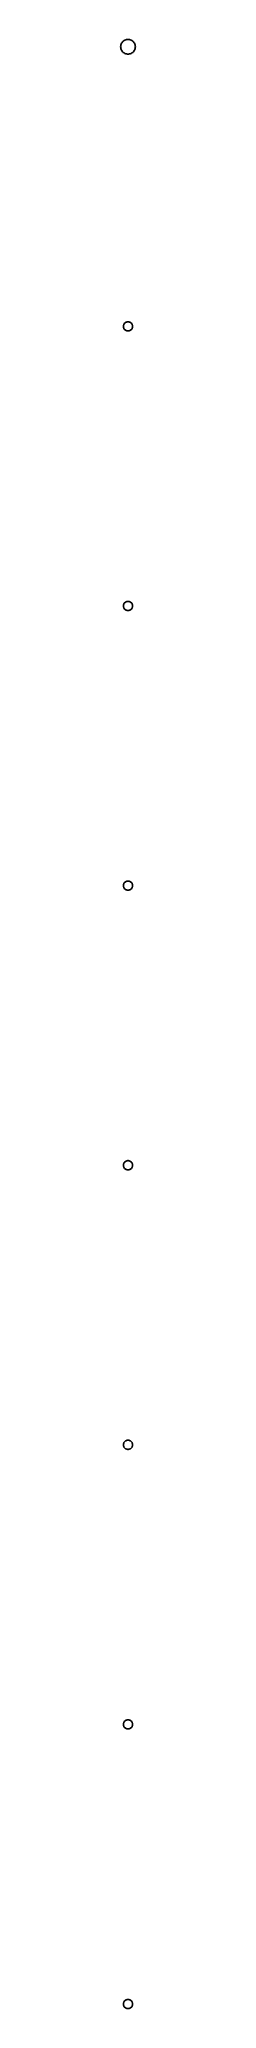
# Model space of a CAD drawing. Header units: metres. Extents: x -3 to 3, y -2 to 773.
import ezdxf

# ---------------------------------------------------------------- set-up
doc = ezdxf.new("R2010")
doc.units = ezdxf.units.M

msp = doc.modelspace()

# ---------------------------------------------------------------- linework, layer by layer
for p, q in [((-2.87712, 770.363), (-2.89999, 770)), ((-2.89999, 770), (-2.87712, 769.637)), ((-2.80888, 770.721), (-2.87712, 770.363)), ((-2.87712, 769.637), (-2.80888, 769.279)), ((-2.69635, 771.068), (-2.80888, 770.721)), ((-2.80888, 769.279), (-2.69635, 768.932)), ((-2.54128, 771.397), (-2.69635, 771.068)), ((-2.69635, 768.932), (-2.54128, 768.603)), ((-2.34615, 771.705), (-2.54128, 771.397)), ((-2.54128, 768.603), (-2.34615, 768.295)), ((-2.114, 771.985), (-2.34615, 771.705)), ((-2.34615, 768.295), (-2.114, 768.015)), ((-1.84853, 772.234), (-2.114, 771.985)), ((-2.114, 768.015), (-1.84853, 767.766)), ((-1.55389, 772.449), (-1.84853, 772.234)), ((-1.84853, 767.766), (-1.55389, 767.551)), ((-1.23476, 772.624), (-1.55389, 772.449)), ((-1.55389, 767.551), (-1.23476, 767.376)), ((-0.896149, 772.758), (-1.23476, 772.624)), ((-1.23476, 767.376), (-0.896149, 767.242)), ((-0.543396, 772.849), (-0.896149, 772.758)), ((-0.896149, 767.242), (-0.543396, 767.151)), ((-0.182083, 772.894), (-0.543396, 772.849)), ((-0.543396, 767.151), (-0.182083, 767.106)), ((0.182083, 772.894), (-0.182083, 772.894)), ((-0.182083, 767.106), (0.182083, 767.106)), ((0.543396, 772.849), (0.182083, 772.894)), ((0.182083, 767.106), (0.543396, 767.151)), ((0.896149, 772.758), (0.543396, 772.849)), ((0.543396, 767.151), (0.896149, 767.242)), ((1.23476, 772.624), (0.896149, 772.758)), ((0.896149, 767.242), (1.23476, 767.376)), ((1.55389, 772.449), (1.23476, 772.624)), ((1.23476, 767.376), (1.55389, 767.551)), ((1.84853, 772.234), (1.55389, 772.449)), ((1.55389, 767.551), (1.84853, 767.766)), ((2.114, 771.985), (1.84853, 772.234)), ((1.84853, 767.766), (2.114, 768.015)), ((2.34615, 771.705), (2.114, 771.985)), ((2.114, 768.015), (2.34615, 768.295)), ((2.54128, 771.397), (2.34615, 771.705)), ((2.34615, 768.295), (2.54128, 768.603)), ((2.69635, 771.068), (2.54128, 771.397)), ((2.54128, 768.603), (2.69635, 768.932)), ((2.80888, 770.721), (2.69635, 771.068)), ((2.69635, 768.932), (2.80888, 769.279)), ((2.87712, 770.363), (2.80888, 770.721)), ((2.80888, 769.279), (2.87712, 769.637)), ((2.89999, 770), (2.87712, 770.363)), ((2.87712, 769.637), (2.89999, 770)), ((-1.7858, 660.226), (-1.79999, 660)), ((-1.79999, 660), (-1.7858, 659.774)), ((-1.74344, 660.448), (-1.7858, 660.226)), ((-1.7858, 659.774), (-1.74344, 659.552)), ((-1.67358, 660.663), (-1.74344, 660.448)), ((-1.74344, 659.552), (-1.67358, 659.337)), ((-1.57735, 660.867), (-1.67358, 660.663)), ((-1.67358, 659.337), (-1.57735, 659.133)), ((-1.45622, 661.058), (-1.57735, 660.867)), ((-1.57735, 659.133), (-1.45622, 658.942)), ((-1.31213, 661.232), (-1.45622, 661.058)), ((-1.45622, 658.942), (-1.31213, 658.768)), ((-1.14735, 661.387), (-1.31213, 661.232)), ((-1.31213, 658.768), (-1.14735, 658.613)), ((-0.964478, 661.52), (-1.14735, 661.387)), ((-1.14735, 658.613), (-0.964478, 658.48)), ((-0.766388, 661.629), (-0.964478, 661.52)), ((-0.556229, 661.712), (-0.766388, 661.629)), ((-0.33728, 661.768), (-0.556229, 661.712)), ((-0.113022, 661.796), (-0.33728, 661.768)), ((0.113022, 661.796), (-0.113022, 661.796)), ((0.33728, 661.768), (0.113022, 661.796)), ((0.556229, 661.712), (0.33728, 661.768)), ((0.766388, 661.629), (0.556229, 661.712)), ((0.964478, 661.52), (0.766388, 661.629)), ((1.14735, 661.387), (0.964478, 661.52)), ((0.964478, 658.48), (1.14735, 658.613)), ((1.31213, 661.232), (1.14735, 661.387)), ((1.14735, 658.613), (1.31213, 658.768)), ((1.45622, 661.058), (1.31213, 661.232)), ((1.31213, 658.768), (1.45622, 658.942)), ((1.57735, 660.867), (1.45622, 661.058)), ((1.45622, 658.942), (1.57735, 659.133)), ((1.67358, 660.663), (1.57735, 660.867)), ((1.57735, 659.133), (1.67358, 659.337)), ((1.74344, 660.448), (1.67358, 660.663)), ((1.67358, 659.337), (1.74344, 659.552)), ((1.7858, 660.226), (1.74344, 660.448)), ((1.74344, 659.552), (1.7858, 659.774)), ((1.79999, 660), (1.7858, 660.226)), ((1.7858, 659.774), (1.79999, 660)), ((-0.964478, 658.48), (-0.766388, 658.371)), ((-0.766388, 658.371), (-0.556229, 658.288)), ((-0.556229, 658.288), (-0.33728, 658.232)), ((-0.33728, 658.232), (-0.113022, 658.204)), ((-0.113022, 658.204), (0.113022, 658.204)), ((0.113022, 658.204), (0.33728, 658.232)), ((0.33728, 658.232), (0.556229, 658.288)), ((0.556229, 658.288), (0.766388, 658.371)), ((0.766388, 658.371), (0.964478, 658.48)), ((-1.7858, 550.226), (-1.79999, 550)), ((-1.74344, 550.448), (-1.7858, 550.226)), ((-1.67358, 550.663), (-1.74344, 550.448)), ((-1.57735, 550.867), (-1.67358, 550.663)), ((-1.45622, 551.058), (-1.57735, 550.867)), ((-1.31213, 551.232), (-1.45622, 551.058)), ((-1.14735, 551.387), (-1.31213, 551.232)), ((-0.964478, 551.52), (-1.14735, 551.387)), ((-0.766388, 551.629), (-0.964478, 551.52)), ((-0.556229, 551.712), (-0.766388, 551.629)), ((-0.33728, 551.768), (-0.556229, 551.712)), ((-0.113022, 551.796), (-0.33728, 551.768)), ((0.113022, 551.796), (-0.113022, 551.796)), ((0.33728, 551.768), (0.113022, 551.796)), ((0.556229, 551.712), (0.33728, 551.768)), ((0.766388, 551.629), (0.556229, 551.712)), ((0.964478, 551.52), (0.766388, 551.629)), ((1.14735, 551.387), (0.964478, 551.52)), ((1.31213, 551.232), (1.14735, 551.387)), ((1.45622, 551.058), (1.31213, 551.232)), ((1.57735, 550.867), (1.45622, 551.058)), ((1.67358, 550.663), (1.57735, 550.867)), ((1.74344, 550.448), (1.67358, 550.663)), ((1.7858, 550.226), (1.74344, 550.448)), ((1.79999, 550), (1.7858, 550.226)), ((-1.79999, 550), (-1.7858, 549.774)), ((-1.7858, 549.774), (-1.74344, 549.552)), ((-1.74344, 549.552), (-1.67358, 549.337)), ((-1.67358, 549.337), (-1.57735, 549.133)), ((-1.57735, 549.133), (-1.45622, 548.942)), ((-1.45622, 548.942), (-1.31213, 548.768)), ((-1.31213, 548.768), (-1.14735, 548.613)), ((-1.14735, 548.613), (-0.964478, 548.48)), ((-0.964478, 548.48), (-0.766388, 548.371)), ((-0.766388, 548.371), (-0.556229, 548.288)), ((-0.556229, 548.288), (-0.33728, 548.232)), ((-0.33728, 548.232), (-0.113022, 548.204)), ((-0.113022, 548.204), (0.113022, 548.204)), ((0.113022, 548.204), (0.33728, 548.232)), ((0.33728, 548.232), (0.556229, 548.288)), ((0.556229, 548.288), (0.766388, 548.371)), ((0.766388, 548.371), (0.964478, 548.48)), ((0.964478, 548.48), (1.14735, 548.613)), ((1.14735, 548.613), (1.31213, 548.768)), ((1.31213, 548.768), (1.45622, 548.942)), ((1.45622, 548.942), (1.57735, 549.133)), ((1.57735, 549.133), (1.67358, 549.337)), ((1.67358, 549.337), (1.74344, 549.552)), ((1.74344, 549.552), (1.7858, 549.774)), ((1.7858, 549.774), (1.79999, 550)), ((-0.766388, 441.629), (-0.964478, 441.52)), ((-0.556229, 441.712), (-0.766388, 441.629)), ((-0.33728, 441.768), (-0.556229, 441.712)), ((-0.113022, 441.796), (-0.33728, 441.768)), ((0.113022, 441.796), (-0.113022, 441.796)), ((0.33728, 441.768), (0.113022, 441.796)), ((0.556229, 441.712), (0.33728, 441.768)), ((0.766388, 441.629), (0.556229, 441.712)), ((0.964478, 441.52), (0.766388, 441.629)), ((-1.7858, 440.226), (-1.79999, 440)), ((-1.79999, 440), (-1.7858, 439.774)), ((-1.74344, 440.448), (-1.7858, 440.226)), ((-1.7858, 439.774), (-1.74344, 439.552)), ((-1.67358, 440.663), (-1.74344, 440.448)), ((-1.74344, 439.552), (-1.67358, 439.337)), ((-1.57735, 440.867), (-1.67358, 440.663)), ((-1.67358, 439.337), (-1.57735, 439.133)), ((-1.45622, 441.058), (-1.57735, 440.867)), ((-1.57735, 439.133), (-1.45622, 438.942)), ((-1.31213, 441.232), (-1.45622, 441.058)), ((-1.45622, 438.942), (-1.31213, 438.768)), ((-1.14735, 441.387), (-1.31213, 441.232)), ((-1.31213, 438.768), (-1.14735, 438.613)), ((-0.964478, 441.52), (-1.14735, 441.387)), ((-1.14735, 438.613), (-0.964478, 438.48)), ((-0.964478, 438.48), (-0.766388, 438.371)), ((-0.766388, 438.371), (-0.556229, 438.288)), ((-0.556229, 438.288), (-0.33728, 438.232)), ((-0.33728, 438.232), (-0.113022, 438.204)), ((-0.113022, 438.204), (0.113022, 438.204)), ((0.113022, 438.204), (0.33728, 438.232)), ((0.33728, 438.232), (0.556229, 438.288)), ((0.556229, 438.288), (0.766388, 438.371)), ((0.766388, 438.371), (0.964478, 438.48)), ((1.14735, 441.387), (0.964478, 441.52)), ((0.964478, 438.48), (1.14735, 438.613)), ((1.31213, 441.232), (1.14735, 441.387)), ((1.14735, 438.613), (1.31213, 438.768)), ((1.45622, 441.058), (1.31213, 441.232)), ((1.31213, 438.768), (1.45622, 438.942)), ((1.57735, 440.867), (1.45622, 441.058)), ((1.45622, 438.942), (1.57735, 439.133)), ((1.67358, 440.663), (1.57735, 440.867)), ((1.57735, 439.133), (1.67358, 439.337)), ((1.74344, 440.448), (1.67358, 440.663)), ((1.67358, 439.337), (1.74344, 439.552)), ((1.7858, 440.226), (1.74344, 440.448)), ((1.74344, 439.552), (1.7858, 439.774)), ((1.79999, 440), (1.7858, 440.226)), ((1.7858, 439.774), (1.79999, 440)), ((-1.7858, 330.226), (-1.79999, 330)), ((-1.79999, 330), (-1.7858, 329.774)), ((-1.74344, 330.448), (-1.7858, 330.226)), ((-1.7858, 329.774), (-1.74344, 329.552)), ((-1.67358, 330.663), (-1.74344, 330.448)), ((-1.74344, 329.552), (-1.67358, 329.337)), ((-1.57735, 330.867), (-1.67358, 330.663)), ((-1.67358, 329.337), (-1.57735, 329.133)), ((-1.45622, 331.058), (-1.57735, 330.867)), ((-1.57735, 329.133), (-1.45622, 328.942)), ((-1.31213, 331.232), (-1.45622, 331.058)), ((-1.45622, 328.942), (-1.31213, 328.768)), ((-1.14735, 331.387), (-1.31213, 331.232)), ((-1.31213, 328.768), (-1.14735, 328.613)), ((-0.964478, 331.52), (-1.14735, 331.387)), ((-1.14735, 328.613), (-0.964478, 328.48)), ((-0.766388, 331.629), (-0.964478, 331.52)), ((-0.964478, 328.48), (-0.766388, 328.371)), ((-0.556229, 331.712), (-0.766388, 331.629)), ((-0.766388, 328.371), (-0.556229, 328.288)), ((-0.33728, 331.768), (-0.556229, 331.712)), ((-0.556229, 328.288), (-0.33728, 328.232)), ((-0.113022, 331.796), (-0.33728, 331.768)), ((-0.33728, 328.232), (-0.113022, 328.204)), ((0.113022, 331.796), (-0.113022, 331.796)), ((-0.113022, 328.204), (0.113022, 328.204)), ((0.33728, 331.768), (0.113022, 331.796)), ((0.113022, 328.204), (0.33728, 328.232)), ((0.556229, 331.712), (0.33728, 331.768)), ((0.33728, 328.232), (0.556229, 328.288)), ((0.766388, 331.629), (0.556229, 331.712)), ((0.556229, 328.288), (0.766388, 328.371)), ((0.964478, 331.52), (0.766388, 331.629)), ((0.766388, 328.371), (0.964478, 328.48)), ((1.14735, 331.387), (0.964478, 331.52)), ((0.964478, 328.48), (1.14735, 328.613)), ((1.31213, 331.232), (1.14735, 331.387)), ((1.14735, 328.613), (1.31213, 328.768)), ((1.45622, 331.058), (1.31213, 331.232)), ((1.31213, 328.768), (1.45622, 328.942)), ((1.57735, 330.867), (1.45622, 331.058)), ((1.45622, 328.942), (1.57735, 329.133)), ((1.67358, 330.663), (1.57735, 330.867)), ((1.57735, 329.133), (1.67358, 329.337)), ((1.74344, 330.448), (1.67358, 330.663)), ((1.67358, 329.337), (1.74344, 329.552)), ((1.7858, 330.226), (1.74344, 330.448)), ((1.74344, 329.552), (1.7858, 329.774)), ((1.79999, 330), (1.7858, 330.226)), ((1.7858, 329.774), (1.79999, 330)), ((-1.7858, 220.226), (-1.79999, 220)), ((-1.79999, 220), (-1.7858, 219.774)), ((-1.74344, 220.448), (-1.7858, 220.226)), ((-1.7858, 219.774), (-1.74344, 219.552)), ((-1.67358, 220.663), (-1.74344, 220.448)), ((-1.74344, 219.552), (-1.67358, 219.337)), ((-1.57735, 220.867), (-1.67358, 220.663)), ((-1.67358, 219.337), (-1.57735, 219.133)), ((-1.45622, 221.058), (-1.57735, 220.867)), ((-1.57735, 219.133), (-1.45622, 218.942)), ((-1.31213, 221.232), (-1.45622, 221.058)), ((-1.45622, 218.942), (-1.31213, 218.768)), ((-1.14735, 221.387), (-1.31213, 221.232)), ((-1.31213, 218.768), (-1.14735, 218.613)), ((-0.964478, 221.52), (-1.14735, 221.387)), ((-1.14735, 218.613), (-0.964478, 218.48)), ((-0.766388, 221.629), (-0.964478, 221.52)), ((-0.964478, 218.48), (-0.766388, 218.371)), ((-0.556229, 221.712), (-0.766388, 221.629)), ((-0.766388, 218.371), (-0.556229, 218.288)), ((-0.33728, 221.768), (-0.556229, 221.712)), ((-0.556229, 218.288), (-0.33728, 218.232)), ((-0.113022, 221.796), (-0.33728, 221.768)), ((-0.33728, 218.232), (-0.113022, 218.204)), ((0.113022, 221.796), (-0.113022, 221.796)), ((-0.113022, 218.204), (0.113022, 218.204)), ((0.33728, 221.768), (0.113022, 221.796)), ((0.113022, 218.204), (0.33728, 218.232)), ((0.556229, 221.712), (0.33728, 221.768)), ((0.33728, 218.232), (0.556229, 218.288)), ((0.766388, 221.629), (0.556229, 221.712)), ((0.556229, 218.288), (0.766388, 218.371)), ((0.964478, 221.52), (0.766388, 221.629)), ((0.766388, 218.371), (0.964478, 218.48)), ((1.14735, 221.387), (0.964478, 221.52)), ((0.964478, 218.48), (1.14735, 218.613)), ((1.31213, 221.232), (1.14735, 221.387)), ((1.14735, 218.613), (1.31213, 218.768)), ((1.45622, 221.058), (1.31213, 221.232)), ((1.31213, 218.768), (1.45622, 218.942)), ((1.57735, 220.867), (1.45622, 221.058)), ((1.45622, 218.942), (1.57735, 219.133)), ((1.67358, 220.663), (1.57735, 220.867)), ((1.57735, 219.133), (1.67358, 219.337)), ((1.74344, 220.448), (1.67358, 220.663)), ((1.67358, 219.337), (1.74344, 219.552)), ((1.7858, 220.226), (1.74344, 220.448)), ((1.74344, 219.552), (1.7858, 219.774)), ((1.79999, 220), (1.7858, 220.226)), ((1.7858, 219.774), (1.79999, 220)), ((-1.7858, 110.226), (-1.79999, 110)), ((-1.79999, 110), (-1.7858, 109.774)), ((-1.74344, 110.448), (-1.7858, 110.226)), ((-1.7858, 109.774), (-1.74344, 109.552)), ((-1.67358, 110.663), (-1.74344, 110.448)), ((-1.74344, 109.552), (-1.67358, 109.337)), ((-1.57735, 110.867), (-1.67358, 110.663)), ((-1.67358, 109.337), (-1.57735, 109.133)), ((-1.45622, 111.058), (-1.57735, 110.867)), ((-1.57735, 109.133), (-1.45622, 108.942)), ((-1.31213, 111.232), (-1.45622, 111.058)), ((-1.45622, 108.942), (-1.31213, 108.768)), ((-1.14735, 111.387), (-1.31213, 111.232)), ((-1.31213, 108.768), (-1.14735, 108.613)), ((-0.964478, 111.52), (-1.14735, 111.387)), ((-1.14735, 108.613), (-0.964478, 108.48)), ((-0.766388, 111.629), (-0.964478, 111.52)), ((-0.964478, 108.48), (-0.766388, 108.371)), ((-0.556229, 111.712), (-0.766388, 111.629)), ((-0.33728, 111.768), (-0.556229, 111.712)), ((-0.113022, 111.796), (-0.33728, 111.768)), ((0.113022, 111.796), (-0.113022, 111.796)), ((0.33728, 111.768), (0.113022, 111.796)), ((0.556229, 111.712), (0.33728, 111.768)), ((0.766388, 111.629), (0.556229, 111.712)), ((0.964478, 111.52), (0.766388, 111.629)), ((0.766388, 108.371), (0.964478, 108.48)), ((1.14735, 111.387), (0.964478, 111.52)), ((0.964478, 108.48), (1.14735, 108.613)), ((1.31213, 111.232), (1.14735, 111.387)), ((1.14735, 108.613), (1.31213, 108.768)), ((1.45622, 111.058), (1.31213, 111.232)), ((1.31213, 108.768), (1.45622, 108.942)), ((1.57735, 110.867), (1.45622, 111.058)), ((1.45622, 108.942), (1.57735, 109.133)), ((1.67358, 110.663), (1.57735, 110.867)), ((1.57735, 109.133), (1.67358, 109.337)), ((1.74344, 110.448), (1.67358, 110.663)), ((1.67358, 109.337), (1.74344, 109.552)), ((1.7858, 110.226), (1.74344, 110.448)), ((1.74344, 109.552), (1.7858, 109.774)), ((1.79999, 110), (1.7858, 110.226)), ((1.7858, 109.774), (1.79999, 110)), ((-0.766388, 108.371), (-0.556229, 108.288)), ((-0.556229, 108.288), (-0.33728, 108.232)), ((-0.33728, 108.232), (-0.113022, 108.204)), ((-0.113022, 108.204), (0.113022, 108.204)), ((0.113022, 108.204), (0.33728, 108.232)), ((0.33728, 108.232), (0.556229, 108.288)), ((0.556229, 108.288), (0.766388, 108.371)), ((-1.7858, 0.225586), (-1.79999, 0)), ((-1.79999, 0), (-1.7858, -0.225586)), ((-1.74344, 0.447632), (-1.7858, 0.225586)), ((-1.67358, 0.662613), (-1.74344, 0.447632)), ((-1.57735, 0.867142), (-1.67358, 0.662613)), ((-1.45622, 1.058), (-1.57735, 0.867142)), ((-1.31213, 1.23218), (-1.45622, 1.058)), ((-1.14735, 1.38692), (-1.31213, 1.23218)), ((-0.964478, 1.51978), (-1.14735, 1.38692)), ((-0.766388, 1.62868), (-0.964478, 1.51978)), ((-0.556229, 1.7119), (-0.766388, 1.62868)), ((-0.33728, 1.76811), (-0.556229, 1.7119)), ((-0.113022, 1.79645), (-0.33728, 1.76811)), ((0.113022, 1.79645), (-0.113022, 1.79645)), ((0.33728, 1.76811), (0.113022, 1.79645)), ((0.556229, 1.7119), (0.33728, 1.76811)), ((0.766388, 1.62868), (0.556229, 1.7119)), ((0.964478, 1.51978), (0.766388, 1.62868)), ((1.14735, 1.38692), (0.964478, 1.51978)), ((1.31213, 1.23218), (1.14735, 1.38692)), ((1.45622, 1.058), (1.31213, 1.23218)), ((1.57735, 0.867142), (1.45622, 1.058)), ((1.67358, 0.662613), (1.57735, 0.867142)), ((1.74344, 0.447632), (1.67358, 0.662613)), ((1.7858, 0.225586), (1.74344, 0.447632)), ((1.79999, 0), (1.7858, 0.225586)), ((1.7858, -0.225586), (1.79999, 0)), ((-1.7858, -0.225586), (-1.74344, -0.447632)), ((-1.74344, -0.447632), (-1.67358, -0.662613)), ((-1.67358, -0.662613), (-1.57735, -0.867142)), ((-1.57735, -0.867142), (-1.45622, -1.058)), ((-1.45622, -1.058), (-1.31213, -1.23218)), ((-1.31213, -1.23218), (-1.14735, -1.38692)), ((-1.14735, -1.38692), (-0.964478, -1.51978)), ((-0.964478, -1.51978), (-0.766388, -1.62868)), ((-0.766388, -1.62868), (-0.556229, -1.7119)), ((-0.556229, -1.7119), (-0.33728, -1.76811)), ((-0.33728, -1.76811), (-0.113022, -1.79645)), ((-0.113022, -1.79645), (0.113022, -1.79645)), ((0.113022, -1.79645), (0.33728, -1.76811)), ((0.33728, -1.76811), (0.556229, -1.7119)), ((0.556229, -1.7119), (0.766388, -1.62868)), ((0.766388, -1.62868), (0.964478, -1.51978)), ((0.964478, -1.51978), (1.14735, -1.38692)), ((1.14735, -1.38692), (1.31213, -1.23218)), ((1.31213, -1.23218), (1.45622, -1.058)), ((1.45622, -1.058), (1.57735, -0.867142)), ((1.57735, -0.867142), (1.67358, -0.662613)), ((1.67358, -0.662613), (1.74344, -0.447632)), ((1.74344, -0.447632), (1.7858, -0.225586))]:
    msp.add_line(p, q)

doc.saveas('drawing.dxf')
